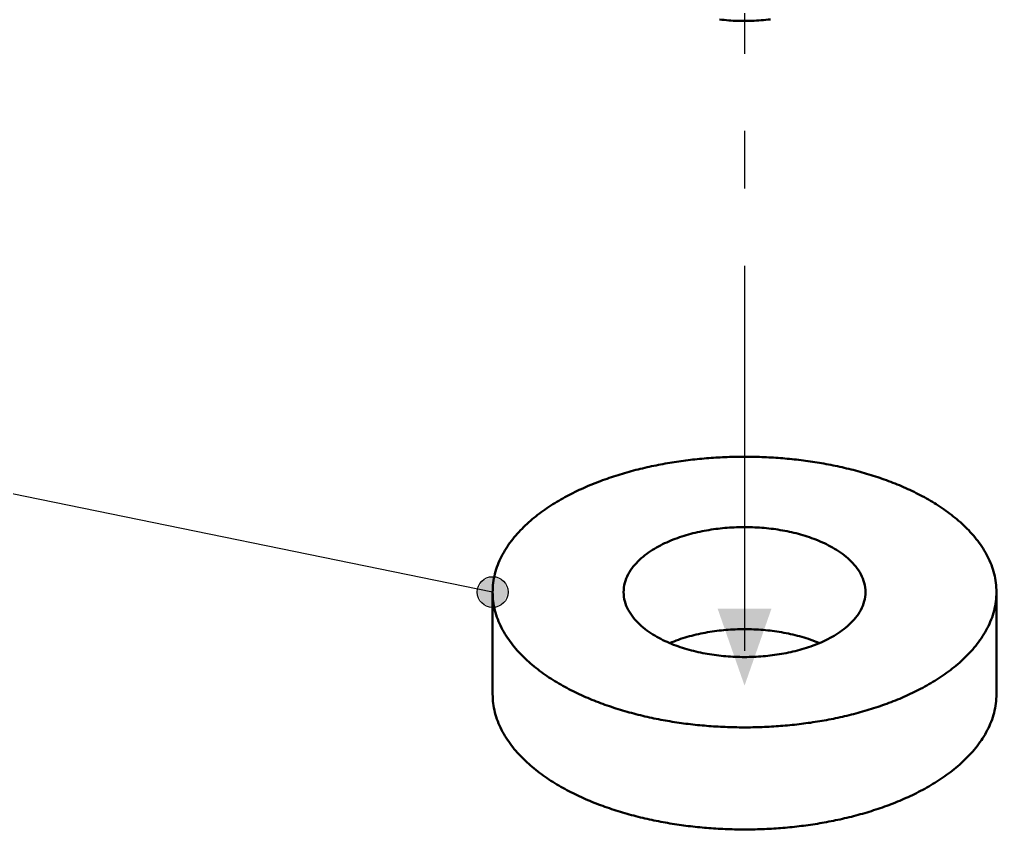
# Model space of a CAD drawing. Header units: millimetres. Extents: x 0 to 841, y 0 to 594.
# Drawn here: x 297.8 to 348.6, y 176.8 to 218.9 of the extents above; entities that cross this region are included whole.
import ezdxf

# ---------------------------------------------------------------- set-up
doc = ezdxf.new("R2010")
doc.units = ezdxf.units.MM
doc.linetypes.add('EJE', pattern=[31, 20, -4, 3, -4])
for name, color, linetype, lineweight in [('ACH', 7, 'CONTINUOUS', 13), ('COTA', 7, 'CONTINUOUS', 25), ('EJE', 7, 'EJE', 25), ('VIS', 7, 'CONTINUOUS', 50)]:
    doc.layers.add(name, color=color, linetype=linetype, lineweight=lineweight)

msp = doc.modelspace()

# ---------------------------------------------------------------- hatches: boundary and pattern name
at = {"layer": 'ACH'}
h = msp.add_hatch(color=7, dxfattribs=at)
h.dxf.hatch_style = 1
h.paths.add_polyline_path([(323.215, 189.127), (322.98, 189.693), (322.415, 189.927), (321.849, 189.693), (321.615, 189.127), (321.849, 188.562), (322.415, 188.327), (322.98, 188.562)])

# ---------------------------------------------------------------- linework, layer by layer
at = {"layer": 'COTA'}
msp.add_line((322.415, 189.127), (176.877, 218.829), dxfattribs=at)
msp.add_circle((322.415, 189.127), 0.8, dxfattribs=at)
msp.add_solid([(335.5, 184.27), (336.9, 188.27), (334.1, 188.27)], dxfattribs=at)
at = {"layer": 'EJE'}
msp.add_line((335.5, 454.073), (335.5, 184.27), dxfattribs=at)
at = {"layer": 'VIS'}
for points in [[(334.194, 218.855), (334.314, 218.841), (334.434, 218.829), (334.554, 218.818), (334.675, 218.808), (334.795, 218.8), (334.915, 218.793), (335.036, 218.787), (335.157, 218.782), (335.277, 218.779), (335.398, 218.778), (335.519, 218.777), (335.639, 218.778), (335.76, 218.78), (335.881, 218.784), (336.001, 218.788), (336.122, 218.795), (336.242, 218.802), (336.363, 218.811), (336.483, 218.821), (336.603, 218.832), (336.723, 218.845), (336.843, 218.859)], [(348.585, 189.127), (348.583, 189.248), (348.578, 189.368), (348.568, 189.487), (348.555, 189.607), (348.538, 189.726), (348.517, 189.844), (348.493, 189.961), (348.465, 190.078), (348.434, 190.194), (348.399, 190.309), (348.361, 190.423), (348.32, 190.536), (348.275, 190.648), (348.228, 190.758), (348.178, 190.867), (348.125, 190.975), (348.069, 191.081), (348.011, 191.186), (347.95, 191.29), (347.887, 191.392), (347.821, 191.493), (347.754, 191.592), (347.684, 191.69), (347.612, 191.786), (347.538, 191.881), (347.463, 191.974), (347.385, 192.066), (347.306, 192.157), (347.226, 192.246), (347.144, 192.333), (347.06, 192.419), (346.975, 192.504), (346.888, 192.588), (346.8, 192.67), (346.711, 192.75), (346.621, 192.829), (346.53, 192.907), (346.437, 192.984), (346.344, 193.059), (346.249, 193.134), (346.154, 193.206), (346.057, 193.278), (345.96, 193.349), (345.862, 193.418), (345.763, 193.486), (345.663, 193.553), (345.563, 193.618), (345.461, 193.683), (345.359, 193.746), (345.257, 193.809), (345.154, 193.87), (345.05, 193.93), (344.945, 193.99), (344.84, 194.048), (344.734, 194.105), (344.628, 194.161), (344.522, 194.216), (344.414, 194.27), (344.307, 194.324), (344.198, 194.376), (344.09, 194.427), (343.981, 194.478), (343.871, 194.527), (343.762, 194.576), (343.651, 194.623), (343.541, 194.67), (343.43, 194.716), (343.318, 194.761), (343.207, 194.805), (343.095, 194.849), (342.982, 194.891), (342.87, 194.933), (342.757, 194.974), (342.643, 195.014), (342.53, 195.053), (342.416, 195.091), (342.302, 195.129), (342.188, 195.166), (342.073, 195.202), (341.958, 195.238), (341.843, 195.272), (341.728, 195.306), (341.613, 195.339), (341.497, 195.372), (341.381, 195.403), (341.265, 195.434), (341.149, 195.465), (341.032, 195.494), (340.916, 195.523), (340.799, 195.551), (340.682, 195.578), (340.565, 195.605), (340.448, 195.631), (340.33, 195.657), (340.213, 195.681), (340.095, 195.705), (339.977, 195.729), (339.859, 195.752), (339.741, 195.774), (339.623, 195.795), (339.505, 195.816), (339.386, 195.836), (339.268, 195.855), (339.149, 195.874), (339.031, 195.892), (338.912, 195.91), (338.793, 195.927), (338.674, 195.943), (338.555, 195.959), (338.436, 195.974), (338.316, 195.988), (338.197, 196.002), (338.078, 196.015), (337.958, 196.028), (337.839, 196.04), (337.719, 196.051), (337.599, 196.062), (337.48, 196.072), (337.36, 196.082), (337.24, 196.091), (337.12, 196.099), (337, 196.107), (336.881, 196.114), (336.761, 196.12), (336.641, 196.126), (336.521, 196.132), (336.401, 196.136), (336.281, 196.14), (336.161, 196.144), (336.04, 196.147), (335.92, 196.149), (335.8, 196.151), (335.68, 196.152), (335.56, 196.153), (335.44, 196.153), (335.32, 196.152), (335.2, 196.151), (335.08, 196.149), (334.96, 196.147), (334.839, 196.144), (334.719, 196.14), (334.599, 196.136), (334.479, 196.132), (334.359, 196.126), (334.239, 196.12), (334.119, 196.114), (334, 196.107), (333.88, 196.099), (333.76, 196.091), (333.64, 196.082), (333.52, 196.072), (333.401, 196.062), (333.281, 196.051), (333.161, 196.04), (333.042, 196.028), (332.922, 196.015), (332.803, 196.002), (332.684, 195.988), (332.564, 195.974), (332.445, 195.959), (332.326, 195.943), (332.207, 195.927), (332.088, 195.91), (331.969, 195.892), (331.851, 195.874), (331.732, 195.855), (331.614, 195.836), (331.495, 195.816), (331.377, 195.795), (331.259, 195.774), (331.141, 195.752), (331.023, 195.729), (330.905, 195.705), (330.787, 195.681), (330.67, 195.657), (330.552, 195.631), (330.435, 195.605), (330.318, 195.578), (330.201, 195.551), (330.084, 195.523), (329.968, 195.494), (329.851, 195.465), (329.735, 195.434), (329.619, 195.403), (329.503, 195.372), (329.387, 195.339), (329.272, 195.306), (329.157, 195.272), (329.042, 195.238), (328.927, 195.202), (328.812, 195.166), (328.698, 195.129), (328.584, 195.091), (328.47, 195.053), (328.357, 195.014), (328.243, 194.974), (328.13, 194.933), (328.018, 194.891), (327.905, 194.849), (327.793, 194.805), (327.682, 194.761), (327.57, 194.716), (327.459, 194.67), (327.349, 194.623), (327.238, 194.576), (327.129, 194.527), (327.019, 194.478), (326.91, 194.427), (326.802, 194.376), (326.693, 194.324), (326.586, 194.27), (326.478, 194.216), (326.372, 194.161), (326.266, 194.105), (326.16, 194.048), (326.055, 193.99), (325.95, 193.93), (325.846, 193.87), (325.743, 193.809), (325.641, 193.746), (325.539, 193.683), (325.437, 193.618), (325.337, 193.553), (325.237, 193.486), (325.138, 193.418), (325.04, 193.349), (324.943, 193.278), (324.846, 193.206), (324.751, 193.134), (324.656, 193.059), (324.563, 192.984), (324.47, 192.907), (324.379, 192.829), (324.289, 192.75), (324.2, 192.67), (324.112, 192.588), (324.025, 192.504), (323.94, 192.419), (323.856, 192.333), (323.774, 192.246), (323.694, 192.157), (323.615, 192.066), (323.537, 191.974), (323.462, 191.881), (323.388, 191.786), (323.316, 191.69), (323.246, 191.592), (323.179, 191.493), (323.113, 191.392), (323.05, 191.29), (322.989, 191.186), (322.931, 191.081), (322.875, 190.975), (322.822, 190.867), (322.772, 190.758), (322.725, 190.648), (322.68, 190.536), (322.639, 190.423), (322.601, 190.309), (322.566, 190.194), (322.535, 190.078), (322.507, 189.961), (322.483, 189.844), (322.462, 189.726), (322.445, 189.607), (322.432, 189.487), (322.422, 189.368), (322.417, 189.248), (322.415, 189.127)], [(329.219, 189.127), (329.223, 189.248), (329.235, 189.367), (329.255, 189.486), (329.282, 189.603), (329.316, 189.718), (329.357, 189.831), (329.405, 189.942), (329.458, 190.049), (329.517, 190.154), (329.581, 190.256), (329.65, 190.355), (329.722, 190.45), (329.799, 190.543), (329.879, 190.632), (329.963, 190.719), (330.049, 190.803), (330.138, 190.884), (330.229, 190.962), (330.323, 191.037), (330.419, 191.11), (330.516, 191.18), (330.616, 191.248), (330.717, 191.313), (330.819, 191.376), (330.923, 191.437), (331.028, 191.495), (331.134, 191.552), (331.241, 191.606), (331.349, 191.658), (331.458, 191.709), (331.568, 191.757), (331.679, 191.804), (331.791, 191.849), (331.903, 191.892), (332.016, 191.933), (332.129, 191.973), (332.244, 192.011), (332.358, 192.047), (332.473, 192.082), (332.589, 192.116), (332.705, 192.147), (332.821, 192.178), (332.938, 192.206), (333.055, 192.234), (333.172, 192.26), (333.29, 192.284), (333.408, 192.307), (333.526, 192.329), (333.645, 192.349), (333.763, 192.368), (333.882, 192.386), (334.001, 192.402), (334.121, 192.417), (334.24, 192.431), (334.36, 192.444), (334.479, 192.455), (334.599, 192.465), (334.719, 192.474), (334.839, 192.481), (334.959, 192.487), (335.079, 192.492), (335.199, 192.496), (335.32, 192.498), (335.44, 192.5), (335.56, 192.5), (335.68, 192.498), (335.801, 192.496), (335.921, 192.492), (336.041, 192.487), (336.161, 192.481), (336.281, 192.474), (336.401, 192.465), (336.521, 192.455), (336.64, 192.444), (336.76, 192.431), (336.879, 192.417), (336.999, 192.402), (337.118, 192.386), (337.237, 192.368), (337.355, 192.349), (337.474, 192.329), (337.592, 192.307), (337.71, 192.284), (337.828, 192.26), (337.945, 192.234), (338.062, 192.206), (338.179, 192.178), (338.295, 192.147), (338.411, 192.116), (338.527, 192.082), (338.642, 192.047), (338.756, 192.011), (338.871, 191.973), (338.984, 191.933), (339.097, 191.892), (339.209, 191.849), (339.321, 191.804), (339.432, 191.757), (339.542, 191.709), (339.651, 191.658), (339.759, 191.606), (339.866, 191.552), (339.972, 191.495), (340.077, 191.437), (340.181, 191.376), (340.283, 191.313), (340.384, 191.248), (340.484, 191.18), (340.581, 191.11), (340.677, 191.037), (340.771, 190.962), (340.862, 190.884), (340.951, 190.803), (341.037, 190.719), (341.121, 190.632), (341.201, 190.543), (341.278, 190.45), (341.35, 190.355), (341.419, 190.256), (341.483, 190.154), (341.542, 190.049), (341.595, 189.942), (341.643, 189.831), (341.684, 189.718), (341.718, 189.603), (341.745, 189.486), (341.765, 189.367), (341.777, 189.248), (341.781, 189.127)], [(322.415, 189.127), (322.417, 189.007), (322.422, 188.887), (322.432, 188.767), (322.445, 188.648), (322.462, 188.529), (322.483, 188.411), (322.507, 188.293), (322.535, 188.176), (322.567, 188.06), (322.601, 187.945), (322.64, 187.831), (322.681, 187.718), (322.725, 187.606), (322.773, 187.496), (322.823, 187.387), (322.876, 187.279), (322.932, 187.172), (322.99, 187.067), (323.051, 186.963), (323.114, 186.861), (323.18, 186.76), (323.248, 186.661), (323.317, 186.563), (323.389, 186.467), (323.463, 186.372), (323.539, 186.279), (323.616, 186.187), (323.695, 186.096), (323.776, 186.007), (323.858, 185.92), (323.942, 185.833), (324.027, 185.749), (324.114, 185.665), (324.202, 185.583), (324.291, 185.503), (324.381, 185.423), (324.473, 185.345), (324.565, 185.269), (324.659, 185.193), (324.754, 185.119), (324.849, 185.046), (324.946, 184.974), (325.043, 184.904), (325.141, 184.835), (325.241, 184.767), (325.34, 184.7), (325.441, 184.634), (325.542, 184.57), (325.645, 184.506), (325.747, 184.444), (325.851, 184.382), (325.955, 184.322), (326.059, 184.263), (326.165, 184.205), (326.27, 184.147), (326.377, 184.091), (326.483, 184.036), (326.591, 183.982), (326.698, 183.929), (326.807, 183.877), (326.915, 183.825), (327.025, 183.775), (327.134, 183.725), (327.244, 183.677), (327.355, 183.629), (327.465, 183.582), (327.576, 183.537), (327.688, 183.492), (327.8, 183.447), (327.912, 183.404), (328.024, 183.362), (328.137, 183.32), (328.25, 183.279), (328.363, 183.239), (328.477, 183.2), (328.591, 183.161), (328.705, 183.124), (328.819, 183.087), (328.934, 183.051), (329.049, 183.015), (329.164, 182.981), (329.279, 182.947), (329.395, 182.914), (329.511, 182.881), (329.627, 182.85), (329.743, 182.819), (329.859, 182.788), (329.976, 182.759), (330.093, 182.73), (330.209, 182.702), (330.326, 182.675), (330.444, 182.648), (330.561, 182.622), (330.678, 182.596), (330.796, 182.572), (330.914, 182.548), (331.032, 182.524), (331.15, 182.502), (331.268, 182.48), (331.386, 182.458), (331.505, 182.438), (331.623, 182.417), (331.742, 182.398), (331.861, 182.379), (331.98, 182.361), (332.098, 182.344), (332.217, 182.327), (332.337, 182.31), (332.456, 182.295), (332.575, 182.28), (332.694, 182.265), (332.814, 182.252), (332.933, 182.239), (333.053, 182.226), (333.172, 182.214), (333.292, 182.203), (333.412, 182.192), (333.532, 182.182), (333.652, 182.173), (333.771, 182.164), (333.891, 182.155), (334.011, 182.148), (334.131, 182.141), (334.251, 182.134), (334.371, 182.128), (334.492, 182.123), (334.612, 182.118), (334.732, 182.114), (334.852, 182.111), (334.972, 182.108), (335.092, 182.105), (335.212, 182.104), (335.333, 182.103), (335.453, 182.102), (335.573, 182.102), (335.693, 182.103), (335.814, 182.104), (335.934, 182.106), (336.054, 182.108), (336.174, 182.111), (336.294, 182.115), (336.414, 182.119), (336.535, 182.124), (336.655, 182.129), (336.775, 182.135), (336.895, 182.142), (337.015, 182.149), (337.135, 182.157), (337.255, 182.166), (337.374, 182.175), (337.494, 182.184), (337.614, 182.194), (337.734, 182.205), (337.853, 182.217), (337.973, 182.229), (338.093, 182.241), (338.212, 182.255), (338.331, 182.269), (338.451, 182.283), (338.57, 182.298), (338.689, 182.314), (338.808, 182.33), (338.927, 182.347), (339.046, 182.365), (339.165, 182.383), (339.284, 182.402), (339.402, 182.422), (339.521, 182.442), (339.639, 182.463), (339.758, 182.484), (339.876, 182.507), (339.994, 182.529), (340.112, 182.553), (340.229, 182.577), (340.347, 182.602), (340.464, 182.627), (340.582, 182.654), (340.699, 182.68), (340.816, 182.708), (340.933, 182.736), (341.049, 182.765), (341.166, 182.795), (341.282, 182.825), (341.398, 182.856), (341.514, 182.888), (341.63, 182.921), (341.746, 182.954), (341.861, 182.988), (341.976, 183.023), (342.091, 183.058), (342.205, 183.095), (342.32, 183.132), (342.434, 183.169), (342.548, 183.208), (342.661, 183.248), (342.775, 183.288), (342.887, 183.329), (343, 183.371), (343.113, 183.413), (343.225, 183.457), (343.336, 183.501), (343.448, 183.546), (343.559, 183.593), (343.669, 183.639), (343.78, 183.687), (343.89, 183.736), (343.999, 183.786), (344.108, 183.836), (344.217, 183.888), (344.325, 183.94), (344.433, 183.994), (344.54, 184.048), (344.647, 184.103), (344.753, 184.16)], [(322.415, 189.127), (322.415, 183.829)], [(339.941, 186.743), (339.834, 186.687), (339.726, 186.633), (339.617, 186.581), (339.506, 186.53), (339.395, 186.482), (339.283, 186.436), (339.171, 186.391), (339.058, 186.348), (338.944, 186.307), (338.829, 186.268), (338.714, 186.23), (338.599, 186.194), (338.483, 186.16), (338.366, 186.127), (338.249, 186.095), (338.132, 186.066), (338.014, 186.037), (337.896, 186.01), (337.778, 185.985), (337.659, 185.961), (337.54, 185.938), (337.421, 185.917), (337.302, 185.897), (337.182, 185.878), (337.062, 185.861), (336.942, 185.845), (336.822, 185.831), (336.702, 185.818), (336.581, 185.806), (336.461, 185.795), (336.34, 185.786), (336.219, 185.777), (336.098, 185.771), (335.977, 185.765), (335.856, 185.761), (335.735, 185.758), (335.614, 185.756), (335.493, 185.755), (335.372, 185.756), (335.251, 185.758), (335.13, 185.761), (335.009, 185.766), (334.888, 185.771), (334.767, 185.778), (334.647, 185.787), (334.526, 185.796), (334.405, 185.807), (334.285, 185.819), (334.165, 185.832), (334.044, 185.847), (333.924, 185.863), (333.805, 185.88), (333.685, 185.899), (333.566, 185.919), (333.446, 185.941), (333.328, 185.963), (333.209, 185.988), (333.091, 186.013), (332.973, 186.04), (332.855, 186.069), (332.738, 186.099), (332.621, 186.13), (332.504, 186.164), (332.388, 186.198), (332.273, 186.234), (332.158, 186.272), (332.043, 186.312), (331.93, 186.353), (331.816, 186.396), (331.704, 186.441), (331.592, 186.487), (331.481, 186.536), (331.371, 186.586), (331.262, 186.639), (331.154, 186.693), (331.047, 186.749), (330.941, 186.808), (330.836, 186.869), (330.733, 186.932), (330.631, 186.997), (330.531, 187.065), (330.432, 187.135), (330.336, 187.208), (330.241, 187.284), (330.149, 187.362), (330.059, 187.443), (329.971, 187.527), (329.887, 187.614), (329.806, 187.704), (329.729, 187.797), (329.655, 187.893), (329.586, 187.992), (329.521, 188.095), (329.461, 188.2), (329.407, 188.308), (329.359, 188.419), (329.317, 188.533), (329.283, 188.649), (329.255, 188.767), (329.235, 188.886), (329.223, 189.007), (329.219, 189.127)], [(341.781, 189.127), (341.777, 189.006), (341.765, 188.885), (341.745, 188.765), (341.717, 188.647), (341.682, 188.53), (341.64, 188.416), (341.591, 188.305), (341.537, 188.196), (341.477, 188.091), (341.411, 187.988), (341.342, 187.888), (341.267, 187.792), (341.189, 187.699), (341.108, 187.609), (341.023, 187.522), (340.935, 187.437), (340.845, 187.356), (340.752, 187.278), (340.657, 187.202), (340.559, 187.129), (340.46, 187.059), (340.359, 186.991), (340.257, 186.926), (340.153, 186.862), (340.048, 186.802), (339.941, 186.743)], [(344.753, 184.16), (344.86, 184.218), (344.966, 184.277), (345.072, 184.338), (345.178, 184.399), (345.282, 184.462), (345.387, 184.525), (345.49, 184.59), (345.592, 184.656), (345.694, 184.723), (345.795, 184.791), (345.896, 184.861), (345.995, 184.931), (346.093, 185.003), (346.191, 185.077), (346.288, 185.151), (346.383, 185.227), (346.478, 185.304), (346.571, 185.382), (346.663, 185.462), (346.754, 185.543), (346.844, 185.626), (346.932, 185.71), (347.02, 185.795), (347.105, 185.882), (347.189, 185.97), (347.272, 186.06), (347.353, 186.151), (347.432, 186.244), (347.51, 186.338), (347.585, 186.434), (347.659, 186.531), (347.73, 186.63), (347.8, 186.73), (347.867, 186.832), (347.932, 186.935), (347.994, 187.04), (348.054, 187.146), (348.111, 187.254), (348.166, 187.363), (348.217, 187.473), (348.266, 187.585), (348.312, 187.698), (348.354, 187.813), (348.393, 187.928), (348.429, 188.045), (348.461, 188.162), (348.49, 188.281), (348.515, 188.4), (348.536, 188.52), (348.554, 188.641), (348.568, 188.762), (348.577, 188.884), (348.583, 189.006), (348.585, 189.127)], [(348.585, 189.127), (348.585, 183.829)], [(331.614, 186.478), (331.726, 186.524), (331.838, 186.568), (331.951, 186.611), (332.064, 186.652), (332.178, 186.691), (332.293, 186.728), (332.408, 186.764), (332.523, 186.798), (332.639, 186.831), (332.756, 186.862), (332.873, 186.892), (332.99, 186.92), (333.107, 186.947), (333.225, 186.972), (333.343, 186.996), (333.462, 187.018), (333.58, 187.039), (333.699, 187.059), (333.819, 187.078), (333.938, 187.095), (334.057, 187.111), (334.177, 187.125), (334.297, 187.138), (334.417, 187.15), (334.537, 187.161), (334.657, 187.17), (334.777, 187.178), (334.898, 187.185), (335.018, 187.191), (335.138, 187.195), (335.259, 187.198), (335.379, 187.2), (335.5, 187.201), (335.621, 187.2), (335.741, 187.198), (335.862, 187.195), (335.982, 187.191), (336.102, 187.185), (336.223, 187.178), (336.343, 187.17), (336.463, 187.161), (336.583, 187.15), (336.703, 187.138), (336.823, 187.125), (336.943, 187.111), (337.062, 187.095), (337.181, 187.078), (337.301, 187.059), (337.42, 187.039), (337.538, 187.018), (337.657, 186.996), (337.775, 186.972), (337.893, 186.947), (338.01, 186.92), (338.127, 186.892), (338.244, 186.862), (338.361, 186.831), (338.477, 186.798), (338.592, 186.764), (338.707, 186.728), (338.822, 186.691), (338.936, 186.652), (339.049, 186.611), (339.162, 186.568), (339.274, 186.524), (339.386, 186.478)], [(331.614, 186.478), (331.726, 186.524), (331.838, 186.568), (331.951, 186.611), (332.064, 186.652), (332.178, 186.691), (332.293, 186.728), (332.408, 186.764), (332.523, 186.798), (332.639, 186.831), (332.756, 186.862), (332.873, 186.892), (332.99, 186.92), (333.107, 186.947), (333.225, 186.972), (333.343, 186.996), (333.462, 187.018), (333.58, 187.039), (333.699, 187.059), (333.819, 187.078), (333.938, 187.095), (334.057, 187.111), (334.177, 187.125), (334.297, 187.138), (334.417, 187.15), (334.537, 187.161), (334.657, 187.17), (334.777, 187.178), (334.898, 187.185), (335.018, 187.191), (335.138, 187.195), (335.259, 187.198), (335.379, 187.2), (335.5, 187.201), (335.621, 187.2), (335.741, 187.198), (335.862, 187.195), (335.982, 187.191), (336.102, 187.185), (336.223, 187.178), (336.343, 187.17), (336.463, 187.161), (336.583, 187.15), (336.703, 187.138), (336.823, 187.125), (336.943, 187.111), (337.062, 187.095), (337.181, 187.078), (337.301, 187.059), (337.42, 187.039), (337.538, 187.018), (337.657, 186.996), (337.775, 186.972), (337.893, 186.947), (338.01, 186.92), (338.127, 186.892), (338.244, 186.862), (338.361, 186.831), (338.477, 186.798), (338.592, 186.764), (338.707, 186.728), (338.822, 186.691), (338.936, 186.652), (339.049, 186.611), (339.162, 186.568), (339.274, 186.524), (339.386, 186.478)], [(322.415, 183.829), (322.417, 183.708), (322.422, 183.588), (322.432, 183.469), (322.445, 183.349), (322.462, 183.23), (322.483, 183.112), (322.507, 182.994), (322.535, 182.877), (322.567, 182.761), (322.601, 182.646), (322.64, 182.532), (322.681, 182.419), (322.725, 182.307), (322.773, 182.197), (322.823, 182.088), (322.876, 181.98), (322.932, 181.873), (322.99, 181.768), (323.051, 181.665), (323.114, 181.562), (323.18, 181.462), (323.248, 181.362), (323.317, 181.264), (323.389, 181.168), (323.463, 181.073), (323.539, 180.98), (323.616, 180.888), (323.695, 180.797), (323.776, 180.708), (323.858, 180.621), (323.942, 180.535), (324.027, 180.45), (324.114, 180.366), (324.202, 180.284), (324.291, 180.204), (324.381, 180.124), (324.473, 180.046), (324.565, 179.97), (324.659, 179.894), (324.754, 179.82), (324.849, 179.747), (324.946, 179.676), (325.043, 179.605), (325.141, 179.536), (325.241, 179.468), (325.34, 179.401), (325.441, 179.335), (325.542, 179.271), (325.645, 179.207), (325.747, 179.145), (325.851, 179.083), (325.955, 179.023), (326.059, 178.964), (326.165, 178.906), (326.27, 178.849), (326.377, 178.792), (326.483, 178.737), (326.591, 178.683), (326.698, 178.63), (326.807, 178.578), (326.915, 178.526), (327.025, 178.476), (327.134, 178.427), (327.244, 178.378), (327.355, 178.33), (327.465, 178.284), (327.576, 178.238), (327.688, 178.193), (327.8, 178.148), (327.912, 178.105), (328.024, 178.063), (328.137, 178.021), (328.25, 177.98), (328.363, 177.94), (328.477, 177.901), (328.591, 177.862), (328.705, 177.825), (328.819, 177.788), (328.934, 177.752), (329.049, 177.716), (329.164, 177.682), (329.279, 177.648), (329.395, 177.615), (329.511, 177.582), (329.627, 177.551), (329.743, 177.52), (329.859, 177.489), (329.976, 177.46), (330.093, 177.431), (330.209, 177.403), (330.326, 177.376), (330.444, 177.349), (330.561, 177.323), (330.678, 177.297), (330.796, 177.273), (330.914, 177.249), (331.032, 177.225), (331.15, 177.203), (331.268, 177.181), (331.386, 177.159), (331.505, 177.139), (331.623, 177.119), (331.742, 177.099), (331.861, 177.08), (331.98, 177.062), (332.098, 177.045), (332.217, 177.028), (332.337, 177.012), (332.456, 176.996), (332.575, 176.981), (332.694, 176.967), (332.814, 176.953), (332.933, 176.94), (333.053, 176.927), (333.172, 176.915), (333.292, 176.904), (333.412, 176.893), (333.532, 176.883), (333.652, 176.874), (333.771, 176.865), (333.891, 176.856), (334.011, 176.849), (334.131, 176.842), (334.251, 176.835), (334.371, 176.829), (334.492, 176.824), (334.612, 176.819), (334.732, 176.815), (334.852, 176.812), (334.972, 176.809), (335.092, 176.807), (335.212, 176.805), (335.333, 176.804), (335.453, 176.803), (335.573, 176.803), (335.693, 176.804), (335.814, 176.805), (335.934, 176.807), (336.054, 176.809), (336.174, 176.813), (336.294, 176.816), (336.414, 176.82), (336.535, 176.825), (336.655, 176.831), (336.775, 176.837), (336.895, 176.843), (337.015, 176.85), (337.135, 176.858), (337.255, 176.867), (337.374, 176.876), (337.494, 176.885), (337.614, 176.895), (337.734, 176.906), (337.853, 176.918), (337.973, 176.93), (338.093, 176.942), (338.212, 176.956), (338.331, 176.97), (338.451, 176.984), (338.57, 176.999), (338.689, 177.015), (338.808, 177.031), (338.927, 177.048), (339.046, 177.066), (339.165, 177.084), (339.284, 177.103), (339.402, 177.123), (339.521, 177.143), (339.639, 177.164), (339.758, 177.185), (339.876, 177.208), (339.994, 177.23), (340.112, 177.254), (340.229, 177.278), (340.347, 177.303), (340.464, 177.328), (340.582, 177.355), (340.699, 177.381), (340.816, 177.409), (340.933, 177.437), (341.049, 177.466), (341.166, 177.496), (341.282, 177.526), (341.398, 177.557), (341.514, 177.589), (341.63, 177.622), (341.746, 177.655), (341.861, 177.689), (341.976, 177.724), (342.091, 177.759), (342.205, 177.796), (342.32, 177.833), (342.434, 177.871), (342.548, 177.909), (342.661, 177.949), (342.775, 177.989), (342.887, 178.03), (343, 178.072), (343.113, 178.114), (343.225, 178.158), (343.336, 178.202), (343.448, 178.248), (343.559, 178.294), (343.669, 178.341), (343.78, 178.388), (343.89, 178.437), (343.999, 178.487), (344.108, 178.537), (344.217, 178.589), (344.325, 178.641), (344.433, 178.695), (344.54, 178.749), (344.647, 178.805), (344.753, 178.861)], [(344.753, 178.861), (344.86, 178.919), (344.966, 178.978), (345.072, 179.039), (345.178, 179.1), (345.282, 179.163), (345.387, 179.226), (345.49, 179.291), (345.592, 179.357), (345.694, 179.424), (345.795, 179.492), (345.896, 179.562), (345.995, 179.633), (346.093, 179.704), (346.191, 179.778), (346.288, 179.852), (346.383, 179.928), (346.478, 180.005), (346.571, 180.083), (346.663, 180.163), (346.754, 180.244), (346.844, 180.327), (346.932, 180.411), (347.02, 180.496), (347.105, 180.583), (347.189, 180.671), (347.272, 180.761), (347.353, 180.852), (347.432, 180.945), (347.51, 181.039), (347.585, 181.135), (347.659, 181.232), (347.73, 181.331), (347.8, 181.431), (347.867, 181.533), (347.932, 181.636), (347.994, 181.741), (348.054, 181.847), (348.111, 181.955), (348.166, 182.064), (348.217, 182.175), (348.266, 182.286), (348.312, 182.399), (348.354, 182.514), (348.393, 182.629), (348.429, 182.746), (348.461, 182.863), (348.49, 182.982), (348.515, 183.101), (348.536, 183.221), (348.554, 183.342), (348.568, 183.463), (348.577, 183.585), (348.583, 183.707), (348.585, 183.829)]]:
    msp.add_lwpolyline(points, dxfattribs=at)

doc.saveas('drawing.dxf')
